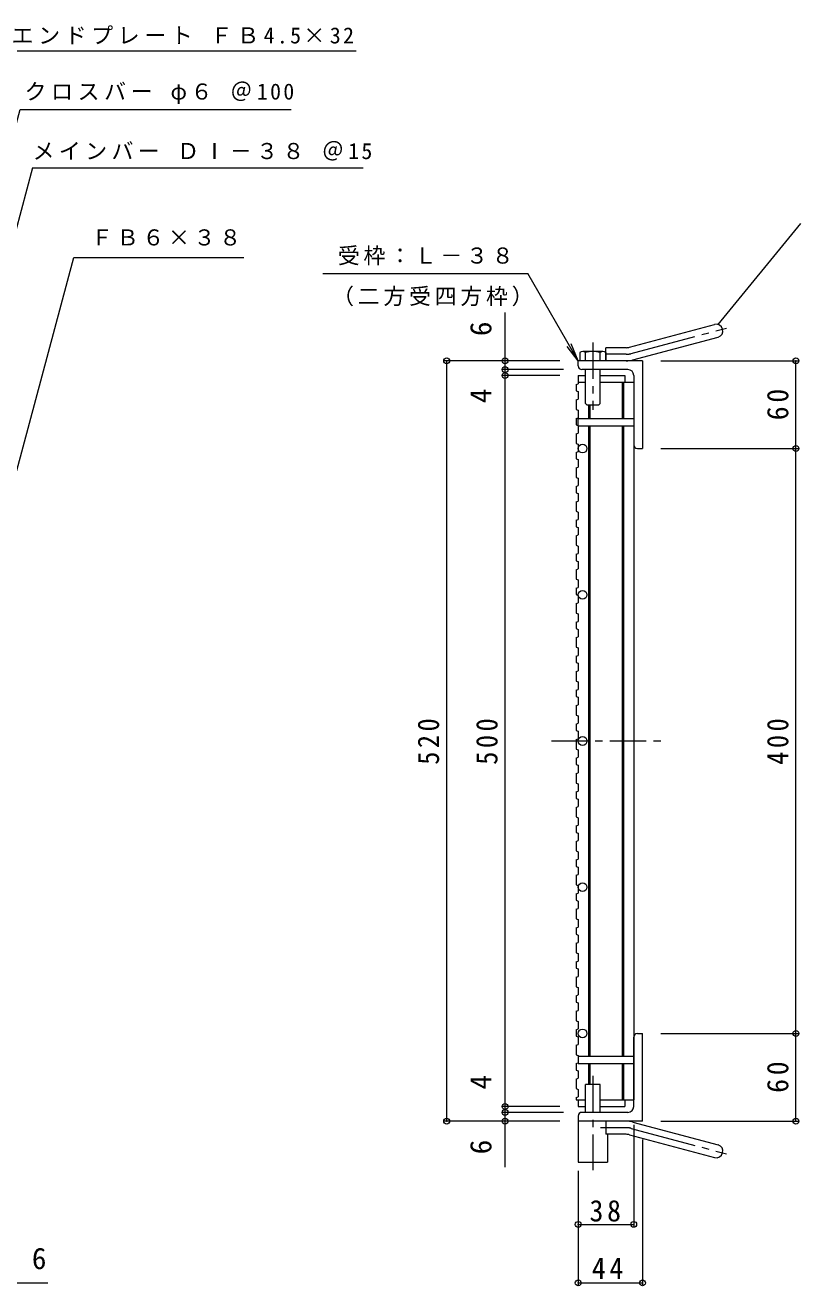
# Model space of a CAD drawing. Units: millimetres, scale not verified. Extents: x -909 to 882, y -688 to 667.
# Drawn here: x -356 to 174, y -195 to 667 of the extents above; entities that cross this region are included whole.
import ezdxf
from ezdxf.enums import TextEntityAlignment as Align

# ---------------------------------------------------------------- set-up
doc = ezdxf.new("R2010")
doc.units = ezdxf.units.MM
doc.header["$LTSCALE"] = 5
doc.header["$PDMODE"] = 32
doc.header["$PDSIZE"] = 4
doc.linetypes.add('CHAIN1', pattern=[8, 5, -1, 1, -1])
doc.linetypes.add('CHAIN2', pattern=[12, 9, -1, 1, -1])
for name, color, linetype, lineweight in [('1-1_1-1ﾚｲﾔ', 2, 'Continuous', 9), ('1-2_1-2ﾚｲﾔ', 3, 'Continuous', 9), ('1-4_1-4ﾚｲﾔ', 7, 'Continuous', 9), ('1-5_1-5ﾚｲﾔ', 7, 'Continuous', 9), ('1-9', 4, 'Continuous', 9)]:
    doc.layers.add(name, color=color, linetype=linetype, lineweight=lineweight)
doc.styles.add('ＭＳ ゴシック', font='')
doc.styles.get('ＭＳ ゴシック').set_extended_font_data('MS Gothic')

msp = doc.modelspace()

# ---------------------------------------------------------------- linework, layer by layer
at = {"layer": '1-1_1-1ﾚｲﾔ'}
for p, q in [((57.803, 447.212), (115.993, 462.804)), ((60.132, 438.519), (118.323, 454.111)), ((41.658, 437.905), (41.658, 446.905)), ((55.473, 446.905), (41.658, 446.905)), ((22.658, 434.405), (22.658, 437.905)), ((66.658, 437.905), (22.658, 437.905)), ((56.658, 431.905), (25.158, 431.905)), ((66.658, 437.905), (66.658, 377.905)), ((60.658, 427.905), (60.658, 380.405)), ((63.158, 377.905), (66.658, 377.905)), ((60.658, -72.096), (60.658, -24.596)), ((63.158, -22.096), (66.658, -22.096)), ((66.658, -82.096), (66.658, -22.096)), ((56.658, -76.096), (25.158, -76.096)), ((22.658, -78.596), (22.658, -82.096)), ((66.658, -82.096), (22.658, -82.096)), ((41.658, -82.096), (41.658, -91.096)), ((60.132, -82.709), (118.323, -98.301)), ((55.473, -91.096), (41.658, -91.096)), ((57.803, -91.403), (115.993, -106.995))]:
    msp.add_line(p, q, dxfattribs=at)
at = {"layer": '1-1_1-1ﾚｲﾔ', "linetype": 'CHAIN2'}
for p, q in [((58.967, 442.865), (124.134, 460.326)), ((55.473, 442.405), (41.544, 442.405)), ((55.473, -86.596), (37.853, -86.596)), ((58.967, -87.056), (124.134, -104.517))]:
    msp.add_line(p, q, dxfattribs=at)
at = {"layer": '1-1_1-1ﾚｲﾔ'}
for centre, radius, start, end in [((117.158, 458.457), 4.5, 285.00014, 104.99991), ((55.473, 455.905), 9, 270, 285.00002), ((25.158, 434.405), 2.5, 180, 270), ((55.473, 455.905), 18, 270, 285), ((56.658, 427.905), 4, 0, 90), ((63.158, 380.405), 2.5, 180, 270), ((63.158, -24.596), 2.5, 90, 180), ((25.158, -78.596), 2.5, 90, 180), ((56.658, -72.096), 4, 270, 0), ((55.473, -100.096), 18, 74.99998, 89.99998), ((55.473, -100.096), 9, 74.99998, 90), ((117.158, -102.648), 4.5, 255.00008, 74.99986)]:
    msp.add_arc(centre, radius, start, end, dxfattribs=at)
at = {"layer": '1-1_1-1ﾚｲﾔ', "linetype": 'CHAIN2'}
for centre, start, end in [((55.473, 455.905), 270, 284.99995), ((55.473, -100.096), 75.00005, 90)]:
    msp.add_arc(centre, 13.5, start, end, dxfattribs=at)
at = {"layer": '1-2_1-2ﾚｲﾔ'}
for p, q in [((22.658, 427.905), (22.658, 422.262)), ((22.658, 427.905), (27.658, 427.905)), ((22.658, 423.405), (27.658, 423.405)), ((37.658, 423.405), (60.658, 423.405)), ((52.658, 423.405), (52.658, 398.405)), ((53.658, 423.405), (53.658, 398.405)), ((60.658, 423.405), (60.658, -67.596)), ((21.158, 421.751), (22.658, 422.262)), ((21.158, 411.207), (22.658, 411.719)), ((29.658, 407.905), (29.658, 398.405)), ((30.658, 407.905), (30.658, 398.405)), ((21.158, 398.524), (22.658, 399.036)), ((22.658, 404.149), (22.658, 399.036)), ((21.158, 387.981), (22.658, 388.492)), ((29.658, 393.405), (29.658, -37.596)), ((30.658, 393.405), (30.658, -37.596)), ((52.658, 393.405), (52.658, -37.596)), ((53.658, 393.405), (53.658, -37.596)), ((22.658, 380.922), (22.658, 375.809)), ((21.158, 375.298), (22.658, 375.809)), ((21.158, 364.755), (22.658, 365.266)), ((22.658, 357.696), (22.658, 352.583)), ((21.158, 352.071), (22.658, 352.583)), ((22.658, 347.153), (22.658, 342.04)), ((21.158, 341.528), (22.658, 342.04)), ((21.158, 328.845), (22.658, 329.357)), ((22.658, 334.47), (22.658, 329.357)), ((22.658, 323.926), (22.658, 318.813)), ((21.158, 318.302), (22.658, 318.813)), ((22.658, 311.243), (22.658, 306.13)), ((21.158, 305.619), (22.658, 306.13)), ((21.158, 295.076), (22.658, 295.587)), ((22.658, 300.7), (22.658, 295.587)), ((22.658, 288.017), (22.658, 282.904)), ((21.158, 282.392), (22.658, 282.904)), ((22.658, 277.474), (22.658, 272.361)), ((21.158, 271.849), (22.658, 272.361)), ((21.158, 259.166), (22.658, 259.677)), ((22.658, 264.791), (22.658, 259.677)), ((22.658, 254.247), (22.658, 249.134)), ((21.158, 248.623), (22.658, 249.134)), ((22.658, 241.564), (22.658, 236.451)), ((21.158, 235.94), (22.658, 236.451)), ((21.158, 225.397), (22.658, 225.908)), ((22.658, 231.021), (22.658, 225.908)), ((22.658, 218.338), (22.658, 213.225)), ((21.158, 212.714), (22.658, 213.225)), ((22.658, 207.795), (22.658, 202.682)), ((21.158, 202.17), (22.658, 202.682)), ((21.158, 189.487), (22.658, 189.999)), ((22.658, 195.112), (22.658, 189.999)), ((22.658, 184.569), (22.658, 179.455)), ((21.158, 178.944), (22.658, 179.455)), ((21.158, 166.261), (22.658, 166.772)), ((22.658, 171.886), (22.658, 166.772)), ((21.158, 155.718), (22.658, 156.229)), ((22.658, 161.342), (22.658, 156.229)), ((22.658, 148.659), (22.658, 143.546)), ((21.158, 143.035), (22.658, 143.546)), ((22.658, 138.116), (22.658, 133.003)), ((21.158, 132.492), (22.658, 133.003)), ((22.658, 125.433), (22.658, 120.32)), ((21.158, 119.808), (22.658, 120.32)), ((22.658, 114.89), (22.658, 109.777)), ((21.158, 109.265), (22.658, 109.777)), ((21.158, 96.582), (22.658, 97.093)), ((22.658, 102.207), (22.658, 97.093)), ((21.158, 86.039), (22.658, 86.55)), ((22.658, 91.663), (22.658, 86.55)), ((22.658, 78.98), (22.658, 73.867)), ((21.158, 73.356), (22.658, 73.867)), ((21.158, 62.813), (22.658, 63.324)), ((22.658, 68.437), (22.658, 63.324)), ((22.658, 55.754), (22.658, 50.641)), ((21.158, 50.13), (22.658, 50.641)), ((22.658, 45.211), (22.658, 40.098)), ((21.158, 39.586), (22.658, 40.098)), ((21.158, 26.903), (22.658, 27.415)), ((22.658, 32.528), (22.658, 27.415)), ((22.658, 21.985), (22.658, 16.871)), ((21.158, 16.36), (22.658, 16.871)), ((22.658, 9.302), (22.658, 4.188)), ((21.158, 3.677), (22.658, 4.188)), ((21.158, -6.866), (22.658, -6.355)), ((22.658, -1.242), (22.658, -6.355)), ((22.658, -13.925), (22.658, -19.038)), ((21.158, -19.549), (22.658, -19.038)), ((22.658, -24.468), (22.658, -29.581)), ((21.158, -30.092), (22.658, -29.581)), ((21.158, -42.775), (22.658, -42.264)), ((22.658, -37.151), (22.658, -42.264)), ((29.658, -42.596), (29.658, -57.096)), ((30.658, -42.596), (30.658, -57.096)), ((52.658, -42.596), (52.658, -67.596)), ((53.658, -42.596), (53.658, -67.596)), ((22.658, -47.694), (22.658, -52.807)), ((21.158, -53.319), (22.658, -52.807)), ((21.158, -66.002), (22.658, -65.49)), ((21.158, -66.002), (21.158, -67.596)), ((21.158, -67.596), (27.658, -67.596)), ((22.658, -60.377), (22.658, -65.49)), ((37.658, -67.596), (60.658, -67.596)), ((54.658, -67.596), (54.658, -72.096)), ((37.658, -72.096), (54.658, -72.096))]:
    msp.add_line(p, q, dxfattribs=at)
at = {"layer": '1-2_1-2ﾚｲﾔ', "linetype": 'CHAIN1'}
msp.add_line((4.272, 177.905), (81.902, 177.905), dxfattribs=at)
at = {"layer": '1-2_1-2ﾚｲﾔ'}
for points in [[(37.658, 427.905), (54.658, 427.905), (54.658, 423.405)], [(21.158, 421.751), (21.158, 417.343), (22.658, 416.832), (22.658, 411.719)], [(21.158, 411.207), (21.158, 404.66), (22.658, 404.149)], [(21.158, 398.524), (21.158, 394.117), (22.658, 393.606), (22.658, 388.492)], [(21.158, 387.981), (21.158, 381.434), (22.658, 380.922)], [(21.158, 375.298), (21.158, 370.89), (22.658, 370.379), (22.658, 365.266)], [(21.158, 364.755), (21.158, 358.207), (22.658, 357.696)], [(21.158, 352.071), (21.158, 347.664), (22.658, 347.153)], [(21.158, 341.528), (21.158, 334.981), (22.658, 334.47)], [(21.158, 328.845), (21.158, 324.438), (22.658, 323.926)], [(21.158, 318.302), (21.158, 311.755), (22.658, 311.243)], [(21.158, 305.619), (21.158, 301.211), (22.658, 300.7)], [(21.158, 295.076), (21.158, 288.528), (22.658, 288.017)], [(21.158, 282.392), (21.158, 277.985), (22.658, 277.474)], [(21.158, 271.849), (21.158, 265.302), (22.658, 264.791)], [(21.158, 259.166), (21.158, 254.759), (22.658, 254.247)], [(21.158, 248.623), (21.158, 242.076), (22.658, 241.564)], [(21.158, 235.94), (21.158, 231.532), (22.658, 231.021)], [(21.158, 225.397), (21.158, 218.849), (22.658, 218.338)], [(21.158, 212.714), (21.158, 208.306), (22.658, 207.795)], [(21.158, 202.17), (21.158, 195.623), (22.658, 195.112)], [(21.158, 189.487), (21.158, 185.08), (22.658, 184.569)], [(21.158, 178.944), (21.158, 172.397), (22.658, 171.886)], [(21.158, 166.261), (21.158, 161.854), (22.658, 161.342)], [(21.158, 155.718), (21.158, 149.171), (22.658, 148.659)], [(21.158, 143.035), (21.158, 138.627), (22.658, 138.116)], [(21.158, 132.492), (21.158, 125.944), (22.658, 125.433)], [(21.158, 119.808), (21.158, 115.401), (22.658, 114.89)], [(21.158, 109.265), (21.158, 102.718), (22.658, 102.207)], [(21.158, 96.582), (21.158, 92.175), (22.658, 91.663)], [(21.158, 86.039), (21.158, 79.492), (22.658, 78.98)], [(21.158, 73.356), (21.158, 68.948), (22.658, 68.437)], [(21.158, 62.813), (21.158, 56.266), (22.658, 55.754)], [(21.158, 50.13), (21.158, 45.722), (22.658, 45.211)], [(21.158, 39.586), (21.158, 33.039), (22.658, 32.528)], [(21.158, 26.903), (21.158, 22.496), (22.658, 21.985)], [(21.158, 16.36), (21.158, 9.813), (22.658, 9.302)], [(21.158, 3.677), (21.158, -0.73), (22.658, -1.242)], [(21.158, -6.866), (21.158, -13.413), (22.658, -13.925)], [(21.158, -19.549), (21.158, -23.957), (22.658, -24.468)], [(21.158, -30.092), (21.158, -36.64), (22.658, -37.151)], [(21.158, -42.775), (21.158, -47.183), (22.658, -47.694)], [(21.158, -53.319), (21.158, -59.866), (22.658, -60.377)], [(22.658, -67.596), (22.658, -72.096), (27.658, -72.096)]]:
    msp.add_lwpolyline(points, dxfattribs=at)
for centre in [(25.658, 377.905), (25.658, 277.905), (25.658, 177.905), (25.658, 77.905), (25.658, -22.095)]:
    msp.add_circle(centre, 3, dxfattribs=at)
at = {"layer": '1-4_1-4ﾚｲﾔ'}
for p, q in [((-27.342, -113.651), (-27.342, 471.028)), ((10.158, 437.905), (-68.842, 437.905)), ((-67.342, -82.096), (-67.342, 437.905)), ((12.658, 431.905), (-28.842, 431.905)), ((79.158, 437.905), (173.158, 437.905)), ((171.658, -82.096), (171.658, 437.905)), ((10.158, 427.905), (-28.842, 427.905)), ((79.158, 377.905), (173.158, 377.905)), ((79.158, -22.096), (173.158, -22.096)), ((10.158, -72.096), (-28.842, -72.096)), ((12.658, -76.096), (-28.842, -76.096)), ((10.158, -82.096), (-68.842, -82.096)), ((60.658, -84.596), (60.658, -154.196)), ((79.158, -82.096), (173.158, -82.096)), ((66.658, -94.596), (66.658, -194.196)), ((22.658, -116.059), (22.658, -194.196)), ((22.658, -152.696), (60.658, -152.696)), ((-725.682, -192.695), (-340.25, -192.695)), ((22.658, -192.696), (66.658, -192.696))]:
    msp.add_line(p, q, dxfattribs=at)
for p in [(-67.342, 437.905), (-27.342, 437.905), (171.658, 437.905), (-27.342, 431.905), (-27.342, 427.905), (171.658, 377.905), (171.658, -22.096), (-27.342, -72.096), (-27.342, -76.096), (-67.342, -82.096), (-27.342, -82.096), (171.658, -82.096), (22.658, -152.696), (60.658, -152.696), (22.658, -192.696), (66.658, -192.696)]:
    msp.add_point(p, dxfattribs=at)
at = {"layer": '1-5_1-5ﾚｲﾔ'}
for p, q in [((-350.706, 569.86), (-124.456, 569.86)), ((118.375, 462.79), (174.923, 531.804)), ((-152.128, 497.544), (-11.774, 497.544)), ((22.658, 437.905), (-11.774, 497.544)), ((22.658, 437.905), (17.875, 449.454)), ((22.658, 437.905), (15.049, 447.822))]:
    msp.add_line(p, q, dxfattribs=at)
for points in [[(-428.454, 427.905), (-369.116, 649.86), (-129.278, 649.86)], [(-420.35, 381.405), (-359.271, 609.86), (-173.7, 609.86)], [(-350.706, 569.86), (-393.573, 409.393), (-391.951, 421.787)], [(-361.574, 362.792), (-322.53, 508.505), (-206.043, 508.505)]]:
    msp.add_lwpolyline(points, dxfattribs=at)
at = {"layer": '1-9', "linetype": 'CHAIN1'}
for p, q in [((32.658, 450.541), (32.658, 404.372)), ((32.658, -51.166), (32.658, -115.528))]:
    msp.add_line(p, q, dxfattribs=at)
at = {"layer": '1-9'}
for p, q in [((23.773, 443.562), (23.773, 437.905)), ((39.601, 444.306), (25.716, 444.306)), ((27.658, 437.905), (27.658, 443.562)), ((37.658, 437.905), (37.658, 443.562)), ((41.544, 443.562), (41.544, 437.905)), ((27.658, 408.717), (27.658, 431.905)), ((37.658, 408.717), (37.658, 431.905)), ((28.47, 407.905), (27.658, 408.717)), ((28.47, 407.905), (36.846, 407.905)), ((36.846, 407.905), (37.658, 408.717)), ((22.658, 393.606), (22.658, 398.405)), ((22.658, 398.405), (60.658, 398.405)), ((22.658, 393.405), (60.658, 393.405)), ((22.658, -37.596), (60.658, -37.596)), ((37.658, -57.096), (27.658, -57.096)), ((27.658, -76.096), (27.658, -57.096)), ((37.658, -76.096), (37.658, -57.096)), ((42.658, -91.096), (42.658, -110.096))]:
    msp.add_line(p, q, dxfattribs=at)
for points in [[(22.658, -37.596), (22.658, -42.596), (60.658, -42.596)], [(22.658, -82.096), (22.658, -110.096), (42.658, -110.096)]]:
    msp.add_lwpolyline(points, dxfattribs=at)
for centre, radius, start, end in [((25.716, 441.396), 2.91, 48.12389, 131.8763), ((32.658, 427.115), 17.19, 73.09029, 106.90971), ((39.601, 441.396), 2.91, 48.11642, 131.87611)]:
    msp.add_arc(centre, radius, start, end, dxfattribs=at)

# ---------------------------------------------------------------- texts
at = {"layer": '1-4_1-4ﾚｲﾔ', "color": 2, "style": 'ＭＳ ゴシック'}
for s, p in [('6', (-32.342, 454.816)), ('4', (-32.342, 409)), ('4', (-32.342, -60.4)), ('6', (-32.342, -104.776))]:
    msp.add_text(s, height=14.66, rotation=90, dxfattribs=at).set_placement(p, align=Align.BOTTOM_LEFT)
msp.add_text('6', height=14.66, dxfattribs=at).set_placement((-351.198, -187.695), align=Align.BOTTOM_LEFT)
at = {"layer": '1-4_1-4ﾚｲﾔ', "color": 2, "char_height": 14.66, "attachment_point": 7, "rotation": 90, "style": 'ＭＳ ゴシック'}
for s, insert in [('\\T1.27;\\W0.95;60', (166.658, 397.28)), ('\\T1.27;\\W0.9;520', (-72.342, 161.655)), ('\\T1.27;\\W0.9;500', (-32.342, 161.655)), ('\\T1.27;\\W0.9;400', (166.658, 161.655)), ('\\T1.27;\\W0.95;60', (166.658, -62.721))]:
    msp.add_mtext(s, dxfattribs=dict(at, insert=insert))
at = {"layer": '1-4_1-4ﾚｲﾔ', "color": 2, "char_height": 14.66, "attachment_point": 7, "style": 'ＭＳ ゴシック'}
for s, insert in [('\\T1.27;\\W0.95;38', (30.409, -150.909)), ('\\T1.27;\\W0.95;44', (32.006, -190.025))]:
    msp.add_mtext(s, dxfattribs=dict(at, insert=insert))
at = {"layer": '1-5_1-5ﾚｲﾔ', "char_height": 11, "attachment_point": 7, "style": 'ＭＳ ゴシック'}
for s, insert in [('\\T1.21;エンドプレート\\~ＦＢ4.5×32', (-365.039, 654.338)), ('\\T1.21;クロスバー\\~φ６\\~＠100', (-356.2, 613.614)), ('\\T1.2;メインバー\\~ＤⅠ－３８\\~＠15', (-350.706, 574.86)), ('\\T1.17;ＦＢ６×３８', (-310.699, 516.637)), ('\\T1.17;受枠：Ｌ－３８', (-141.84, 503.205)), ('\\T1.17;（二方受四方枠）', (-145.764, 475.174))]:
    msp.add_mtext(s, dxfattribs=dict(at, insert=insert))

doc.saveas('drawing.dxf')
